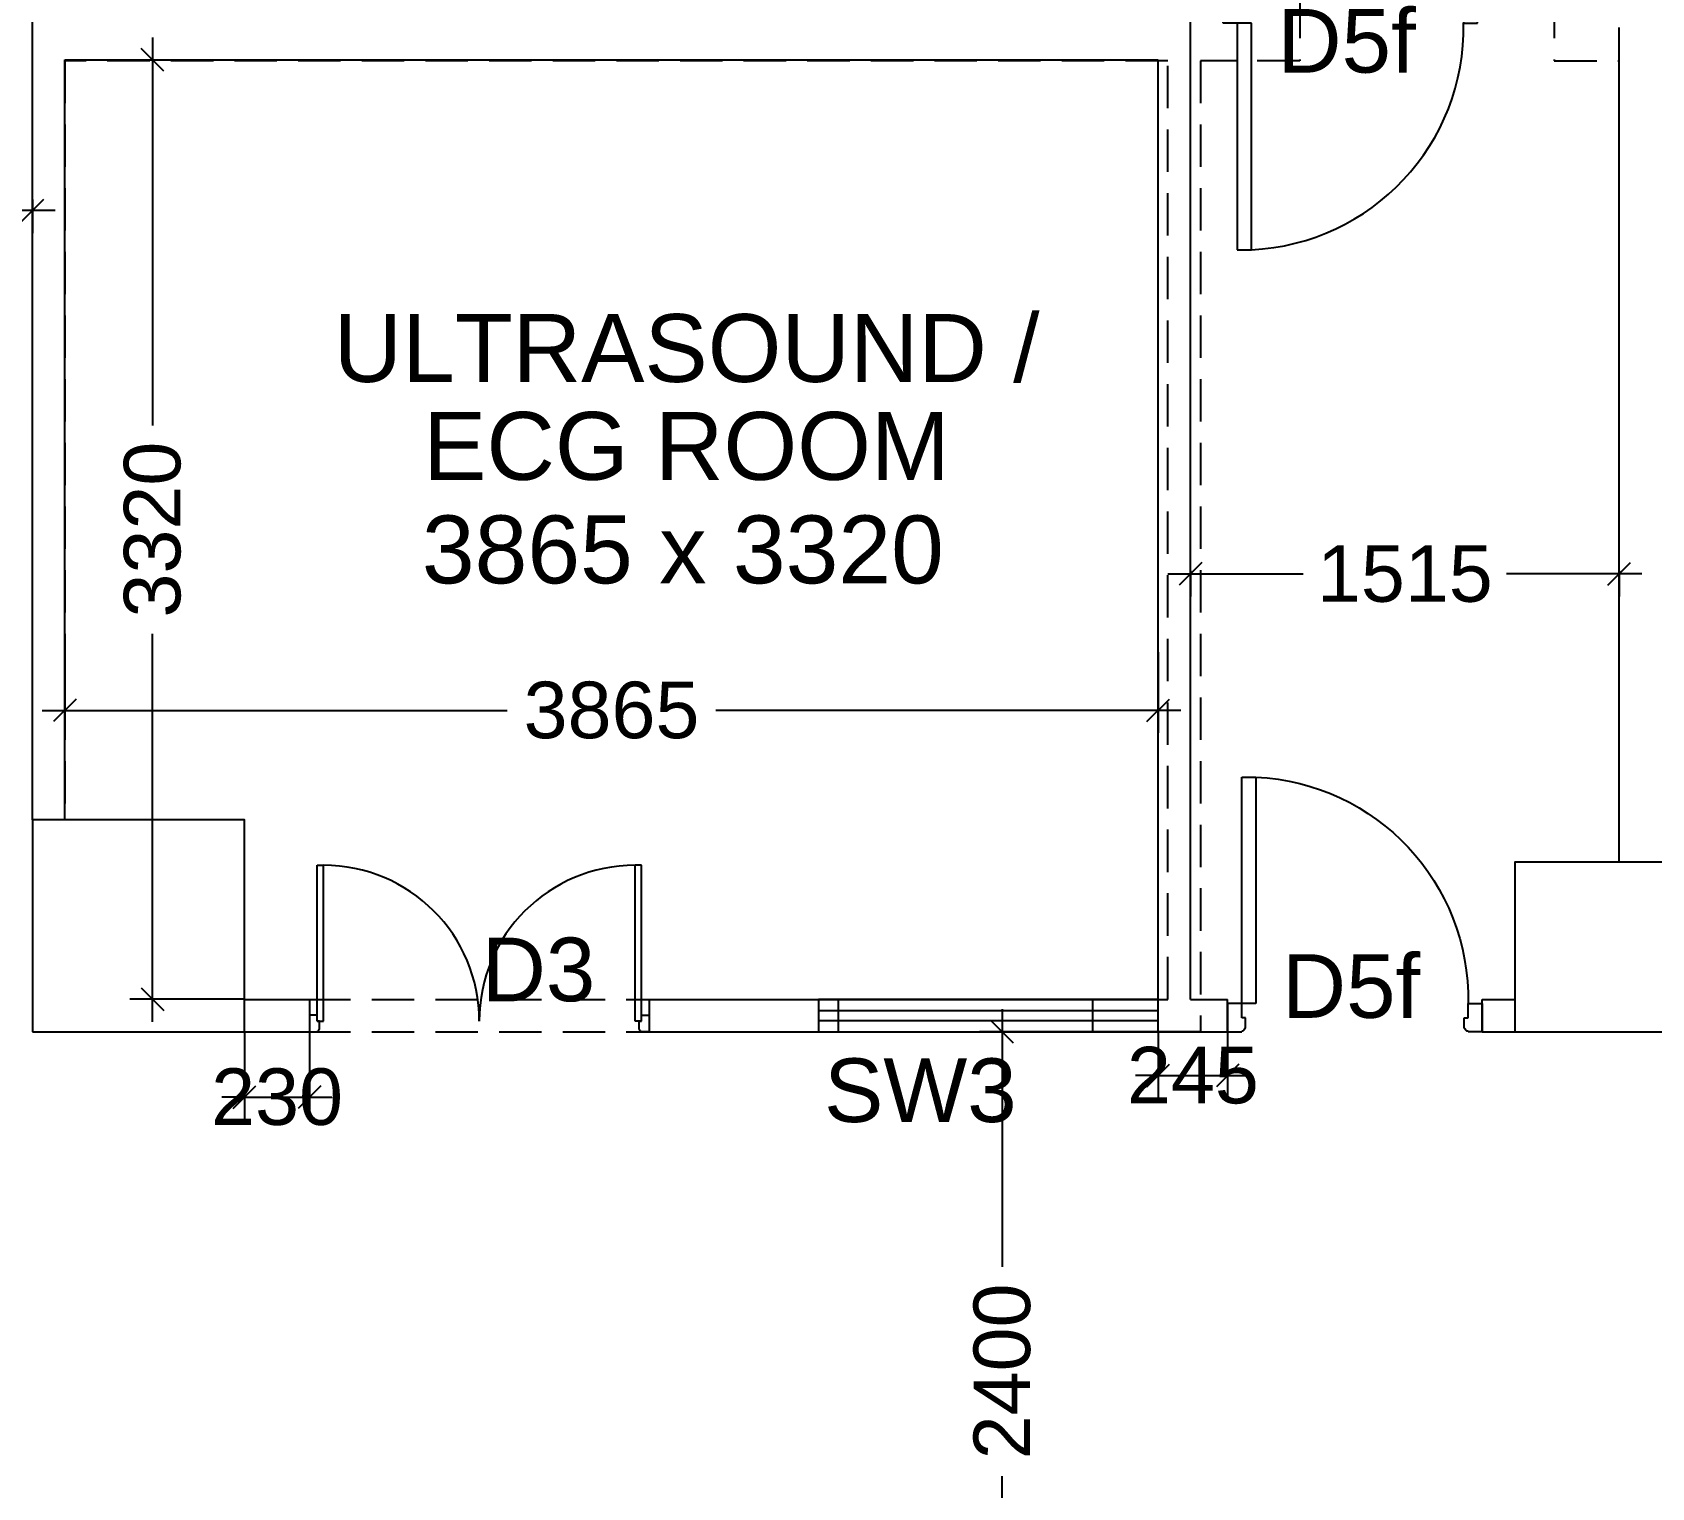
# Model space of a CAD drawing. Extents: x 6345096 to 6738923, y -6490958 to -6305885.
# Drawn here: x 6641049 to 6646774, y -6346691 to -6341547 of the extents above; entities that cross this region are included whole.
import ezdxf
from ezdxf.enums import TextEntityAlignment as Align

# ---------------------------------------------------------------- set-up
doc = ezdxf.new("R2010")
doc.units = 0
doc.header["$LTSCALE"] = 600
doc.header["$MEASUREMENT"] = 0
doc.header["$PDMODE"] = 35
doc.linetypes.add('HIDDEN', pattern=[0.375, 0.25, -0.125])
doc.layers.get('0').update_dxf_attribs({"linetype": 'CONTINUOUS'})
doc.layers.get('Defpoints').update_dxf_attribs({"linetype": 'CONTINUOUS'})
for name, color, linetype in [('8', 8, 'CONTINUOUS'), ('DOOR', 32, 'CONTINUOUS'), ('HS', 251, 'CONTINUOUS'), ('joinery', 7, 'CONTINUOUS'), ('LA-column', 3, 'CONTINUOUS'), ('Room Dim', 1, 'CONTINUOUS'), ('TEXT', 6, 'CONTINUOUS'), ('Walls', 7, 'CONTINUOUS'), ('WIN', 151, 'CONTINUOUS'), ('Working Dim', 5, 'CONTINUOUS')]:
    doc.layers.add(name, color=color, linetype=linetype)
doc.styles.add('ari', font='arial.ttf')
doc.styles.add('ARIAL', font='arial.ttf')
doc.dimstyles.new('int. dim', dxfattribs={"dimtxt": 200, "dimasz": 80, "dimexe": 80, "dimexo": 0, "dimgap": 70, "dimtad": 0, "dimdec": 0, "dimzin": 12, "dimdsep": 46, "dimtxsty": 'ari', "dimblk": 'OBLIQUE', "dimcen": 2, "dimdle": 80, "dimclrd": 256, "dimclre": 256, "dimclrt": 6, "dimadec": 0, "dimazin": 0, "dimtfac": 1, "dimtdec": 0, "dimtix": 1, "dimtmove": 2, "dimatfit": 3, "dimfxl": 1, "dimtolj": 1, "dimtzin": 0, "dimlwd": -1, "dimlwe": -1, "dimarcsym": 0})

# ---------------------------------------------------------------- blocks, each defined once
blk = doc.blocks.new('1000')
at = {"layer": 'DOOR'}
for p, q in [((0, -100), (0, 0)), ((0, 0), (49.7, 0)), ((49.7, 0), (49.7, -2.2)), ((63.2, -49.5), (49.7, -49.5)), ((49.7, -49.5), (49.7, -100)), ((63.2, -13.5), (61, -13.5)), ((63.2, -13.5), (63.2, -49.5)), ((836.8, -13.5), (836.8, -49.5)), ((836.8, -13.5), (839, -13.5)), ((836.8, -49.5), (850.3, -49.5)), ((850.3, 0), (850.3, -2.2)), ((900, 0), (850.3, 0)), ((850.3, -49.5), (850.3, -100)), ((900, -100), (900, 0)), ((49.7, -100), (0, -100)), ((49.7, -100), (49.7, -900.6)), ((100.2, -100), (49.7, -100)), ((100.2, -900.6), (100.2, -100)), ((850.3, -100), (900, -100)), ((49.7, -900.6), (100.2, -900.6))]:
    blk.add_line(p, q, dxfattribs=at)
for centre, major_axis, start_param, end_param in [((49.7, -13.5), (-7.95, 7.95), 3.926991, 5.497787), ((850.3, -13.5), (7.95, 7.95), 0.785398, 2.356194)]:
    blk.add_ellipse(centre, major_axis=major_axis, ratio=1, start_param=start_param, end_param=end_param, dxfattribs=at)
at = {"layer": 'DOOR', "color": 145}
blk.add_ellipse((64.3, -115.3), major_axis=(-519.7, 589.8), ratio=1, start_param=2.464943, end_param=4.009476, dxfattribs=at)
blk = doc.blocks.new('_Oblique')
at = {"color": 0, "linetype": 'ByBlock', "lineweight": -2}
blk.add_line((-0.5, -0.5), (0.5, 0.5), dxfattribs=at)
blk = doc.blocks.new('*D994')
at = {"layer": 'Defpoints', "color": 0, "transparency": 16777216}
for p in [(6641164.5, -6343738.3, 5.1), (6645029.4, -6343738.3, 5.1), (6645029.4, -6343943.9)]:
    blk.add_point(p, dxfattribs=at)
at = {"layer": 'Working Dim', "transparency": 16777216}
for p, q in [((6641164.5, -6343738.3), (6641164.5, -6344023.9)), ((6645029.4, -6343738.3), (6645029.4, -6344023.9)), ((6641084.5, -6343943.9), (6642727.7, -6343943.9)), ((6645109.4, -6343943.9), (6643466.3, -6343943.9))]:
    blk.add_line(p, q, dxfattribs=at)
at = {"layer": 'Working Dim', "transparency": 16777216, "xscale": 80, "yscale": 80, "zscale": 80, "rotation": 180}
blk.add_blockref('_Oblique', (6641164.5, -6343943.9), dxfattribs=at)
at = {"layer": 'Working Dim', "transparency": 16777216, "xscale": 80, "yscale": 80, "zscale": 80}
blk.add_blockref('_Oblique', (6645029.4, -6343943.9), dxfattribs=at)
at = {"layer": 'Working Dim', "color": 6, "transparency": 16777216, "insert": (6643097, -6343943.9), "char_height": 200, "attachment_point": 5, "style": 'ari'}
blk.add_mtext('\\A1;3865', dxfattribs=at)
blk = doc.blocks.new('*D995')
at = {"layer": 'Defpoints', "color": 0, "transparency": 16777216}
for p in [(6641473.2, -6341645, 5.1), (6641474.1, -6344965), (6641799.5, -6344965, 5.1)]:
    blk.add_point(p, dxfattribs=at)
at = {"layer": 'Working Dim', "transparency": 16777216}
for p, q in [((6641474.1, -6341565), (6641474.1, -6342936.8)), ((6641473.2, -6341645), (6641554.1, -6341645)), ((6641474.1, -6345045), (6641474.1, -6343673.2)), ((6641799.5, -6344965), (6641394.1, -6344965))]:
    blk.add_line(p, q, dxfattribs=at)
at = {"layer": 'Working Dim', "transparency": 16777216, "xscale": 80, "yscale": 80, "zscale": 80}
for p, rotation in [((6641474.1, -6341645), 90), ((6641474.1, -6344965), 270)]:
    blk.add_blockref('_Oblique', p, dxfattribs=dict(at, rotation=rotation))
at = {"layer": 'Working Dim', "color": 6, "transparency": 16777216, "insert": (6641474.1, -6343305), "char_height": 200, "attachment_point": 5, "rotation": 90, "style": 'ari'}
blk.add_mtext('\\A1;3320', dxfattribs=at)
blk = doc.blocks.new('*D1930')
at = {"layer": 'Defpoints', "color": 0, "transparency": 16777216}
for p in [(6644478.4, -6345080.5), (6645029.8, -6345080.5), (6644799.8, -6347480.5)]:
    blk.add_point(p, dxfattribs=at)
at = {"layer": 'Working Dim', "transparency": 16777216}
for p, q in [((6644478.4, -6345000.5), (6644478.4, -6345910.5)), ((6645029.8, -6345080.5), (6644398.4, -6345080.5)), ((6644478.4, -6347560.5), (6644478.4, -6346650.5)), ((6644799.8, -6347480.5), (6644398.4, -6347480.5))]:
    blk.add_line(p, q, dxfattribs=at)
at = {"layer": 'Working Dim', "transparency": 16777216, "xscale": 80, "yscale": 80, "zscale": 80}
for p, rotation in [((6644478.4, -6345080.5), 90), ((6644478.4, -6347480.5), 270)]:
    blk.add_blockref('_Oblique', p, dxfattribs=dict(at, rotation=rotation))
at = {"layer": 'Working Dim', "color": 6, "transparency": 16777216, "insert": (6644478.4, -6346280.5), "char_height": 200, "attachment_point": 5, "rotation": 90, "style": 'ari'}
blk.add_mtext('\\A1;2400', dxfattribs=at)
blk = doc.blocks.new('*D2024')
at = {"layer": 'Defpoints', "color": 0, "transparency": 16777216}
for p in [(6639550, -6342138.4), (6641049.5, -6342138.4), (6641049.5, -6342176.7)]:
    blk.add_point(p, dxfattribs=at)
at = {"layer": 'Working Dim', "transparency": 16777216}
for p, q in [((6639550, -6342138.4), (6639550, -6342256.7)), ((6641049.5, -6342138.4), (6641049.5, -6342256.7)), ((6639470, -6342176.7), (6639940.9, -6342176.7)), ((6641129.5, -6342176.7), (6640658.6, -6342176.7))]:
    blk.add_line(p, q, dxfattribs=at)
at = {"layer": 'Working Dim', "transparency": 16777216, "xscale": 80, "yscale": 80, "zscale": 80, "rotation": 180}
blk.add_blockref('_Oblique', (6639550, -6342176.7), dxfattribs=at)
at = {"layer": 'Working Dim', "transparency": 16777216, "xscale": 80, "yscale": 80, "zscale": 80}
blk.add_blockref('_Oblique', (6641049.5, -6342176.7), dxfattribs=at)
at = {"layer": 'Working Dim', "color": 6, "transparency": 16777216, "insert": (6640299.8, -6342176.7), "char_height": 200, "attachment_point": 5, "style": 'ari'}
blk.add_mtext('\\A1;1500', dxfattribs=at)
blk = doc.blocks.new('Z$W@#1275')
at = {"layer": 'DOOR'}
for p, q in [((73.1, 1500), (0, 1500)), ((0, 1500), (0, 1467.1)), ((0, 1467.1), (1.8, 1467.1)), ((11, 1456.1), (11, 1458)), ((11, 1456.1), (47.5, 1456.1)), ((47.5, 1467.1), (736.4, 1467.1)), ((47.5, 1467.1), (47.5, 1438.9)), ((47.5, 1456.1), (47.5, 1467.1)), ((47.5, 1467.1), (73.1, 1467.1)), ((47.5, 1438.9), (736.4, 1438.9)), ((73.1, 1467.1), (73.1, 1500)), ((736.4, 1467.1), (736.4, 1438.9)), ((0, 32.9), (1.8, 32.9)), ((0, 0), (0, 32.9)), ((73.1, 0), (0, 0)), ((11, 43.8), (11, 42)), ((11, 43.8), (47.5, 43.8)), ((47.5, 61.1), (736.4, 61.1)), ((47.5, 32.9), (47.5, 61.1)), ((47.5, 43.8), (47.5, 32.9)), ((47.5, 32.9), (736.4, 32.9)), ((47.5, 32.9), (73.1, 32.9)), ((73.1, 32.9), (73.1, 0)), ((736.4, 32.9), (736.4, 61.1))]:
    blk.add_line(p, q, dxfattribs=at)
for centre, start, end in [((11, 1467.1), 180, 270), ((11, 32.9), 90, 180)]:
    blk.add_arc(centre, 9.13, start, end, dxfattribs=at)
at = {"layer": 'DOOR', "color": 145}
for centre, start, end in [((47.5, 1438.9), 270, 0), ((47.5, 61.1), 0, 90)]:
    blk.add_arc(centre, 688.9, start, end, dxfattribs=at)
blk = doc.blocks.new('*D2063')
at = {"layer": 'Defpoints', "color": 0, "transparency": 16777216}
for p in [(6641799.5, -6345080.5), (6642029.5, -6345080.5, 4.6), (6642029.5, -6345310.8)]:
    blk.add_point(p, dxfattribs=at)
at = {"layer": 'Working Dim', "transparency": 16777216}
for p, q in [((6641799.5, -6345080.5), (6641799.5, -6345390.8)), ((6642029.5, -6345080.5), (6642029.5, -6345390.8)), ((6641799.5, -6345310.8), (6641719.5, -6345310.8)), ((6641799.5, -6345310.8), (6642029.5, -6345310.8)), ((6642029.5, -6345310.8), (6642109.5, -6345310.8))]:
    blk.add_line(p, q, dxfattribs=at)
at = {"layer": 'Working Dim', "transparency": 16777216, "xscale": 80, "yscale": 80, "zscale": 80}
blk.add_blockref('_Oblique', (6641799.5, -6345310.8), dxfattribs=at)
at = {"layer": 'Working Dim', "transparency": 16777216, "xscale": 80, "yscale": 80, "zscale": 80, "rotation": 180}
blk.add_blockref('_Oblique', (6642029.5, -6345310.8), dxfattribs=at)
at = {"layer": 'Working Dim', "color": 6, "transparency": 16777216, "insert": (6641914.5, -6345310.8), "char_height": 200, "attachment_point": 5, "style": 'ari'}
blk.add_mtext('\\A1;230', dxfattribs=at)
blk = doc.blocks.new('*D2064')
at = {"layer": 'Defpoints', "color": 0, "transparency": 16777216}
for p in [(6645144.4, -6343450.9), (6646659.5, -6343450.9), (6646659.5, -6343461.5)]:
    blk.add_point(p, dxfattribs=at)
at = {"layer": 'Working Dim', "transparency": 16777216}
for p, q in [((6645064.4, -6343461.5), (6645542, -6343461.5)), ((6645144.4, -6343450.9), (6645144.4, -6343541.5)), ((6646739.5, -6343461.5), (6646261.9, -6343461.5)), ((6646659.5, -6343450.9), (6646659.5, -6343541.5))]:
    blk.add_line(p, q, dxfattribs=at)
at = {"layer": 'Working Dim', "transparency": 16777216, "xscale": 80, "yscale": 80, "zscale": 80, "rotation": 180}
blk.add_blockref('_Oblique', (6645144.4, -6343461.5), dxfattribs=at)
at = {"layer": 'Working Dim', "transparency": 16777216, "xscale": 80, "yscale": 80, "zscale": 80}
blk.add_blockref('_Oblique', (6646659.5, -6343461.5), dxfattribs=at)
at = {"layer": 'Working Dim', "color": 6, "transparency": 16777216, "insert": (6645902, -6343461.5), "char_height": 200, "attachment_point": 5, "style": 'ari'}
blk.add_mtext('\\A1;1515', dxfattribs=at)
blk = doc.blocks.new('A$C2CD672AE')
at = {"layer": 'Walls', "color": 8, "linetype": 'HIDDEN'}
for p, q in [((116111, 115005.9), (116111, 114775.9)), ((116111, 114775.9), (116340.8, 114775.9)), ((116340.8, 111943.4), (116340.8, 114775.9)), ((111480, 111458.4), (113580, 111458.3)), ((113165, 111458.3), (113165, 111458.3)), ((113580, 111343.3), (113580, 111458.3)), ((111480, 111343.4), (113580, 111343.3))]:
    blk.add_line(p, q, dxfattribs=at)
at = {"layer": 'Walls', "color": 8, "linetype": 'HIDDEN', "elevation": 20.4}
blk.add_lwpolyline([(113129.2, 118888.3), (113589.2, 118888.3), (113589.2, 115005.9), (115211, 115005.9), (115211, 114775.9), (114859.9, 114775.9), (114860, 111343.3), (114480, 111343.3), (114480, 111458.3), (114745, 111458.3), (114744.9, 114775.9), (110845, 114775.9), (110845, 112093.4), (110730, 112093.4), (110730, 115570.8), (110845, 115570.8), (110845, 115006), (113347.3, 115005.9), (113359.2, 115005.8), (113359.5, 118658.3), (113129.2, 118658.3), (113129.2, 118888.3)], dxfattribs=at)
blk = doc.blocks.new('*D2599')
at = {"layer": 'Defpoints', "color": 0, "transparency": 16777216}
for p in [(6645029.8, -6345080.5, -12.8), (6645275.5, -6345080.5, -12.8), (6645275.5, -6345234.7)]:
    blk.add_point(p, dxfattribs=at)
at = {"layer": 'Working Dim', "transparency": 16777216}
for p, q in [((6645029.8, -6345080.5), (6645029.8, -6345314.7)), ((6645275.5, -6345080.5), (6645275.5, -6345314.7)), ((6645029.8, -6345234.7), (6644949.8, -6345234.7)), ((6645029.8, -6345234.7), (6645275.5, -6345234.7)), ((6645275.5, -6345234.7), (6645355.5, -6345234.7))]:
    blk.add_line(p, q, dxfattribs=at)
at = {"layer": 'Working Dim', "transparency": 16777216, "xscale": 80, "yscale": 80, "zscale": 80}
blk.add_blockref('_Oblique', (6645029.8, -6345234.7), dxfattribs=at)
at = {"layer": 'Working Dim', "transparency": 16777216, "xscale": 80, "yscale": 80, "zscale": 80, "rotation": 180}
blk.add_blockref('_Oblique', (6645275.5, -6345234.7), dxfattribs=at)
at = {"layer": 'Working Dim', "color": 6, "transparency": 16777216, "insert": (6645152.6, -6345234.7), "char_height": 200, "attachment_point": 5, "style": 'ari'}
blk.add_mtext('\\A1;245', dxfattribs=at)

msp = doc.modelspace()

# ---------------------------------------------------------------- linework, layer by layer
at = {"layer": 'LA-column', "color": 2}
for points, elevation in [([(6641049.354, -6345080.507), (6641799.354, -6345080.507), (6641799.354, -6344330.507), (6641049.354, -6344330.507)], 1.031), ([(6646290.762, -6345080.477), (6646890.762, -6345080.477), (6646890.762, -6344480.477), (6646290.762, -6344480.477)], 11176.851)]:
    msp.add_lwpolyline(points, close=True, dxfattribs=dict(at, elevation=elevation))
at = {"layer": 'Walls', "linetype": 'Continuous'}
for p, q in [((6641049.536, -6344330.478, -12.768), (6641049.536, -6341414.995, -12.768)), ((6645144.439, -6341644.987, -12.768), (6645144.439, -6341414.991, -12.768)), ((6646659.472, -6344480.409, -12.768), (6646659.472, -6341529.994, -12.768)), ((6641164.536, -6344330.499, -12.768), (6641164.536, -6341644.974, -12.768)), ((6641164.536, -6341644.974, -12.768), (6645029.445, -6341644.986, -12.768)), ((6645029.445, -6344965.492, -12.768), (6645029.445, -6341644.986, -12.768)), ((6645144.439, -6344965.493, -12.768), (6645144.439, -6341644.987, -12.768)), ((6641799.532, -6344965.478, -12.768), (6642029.537, -6344965.478, -12.768)), ((6642029.537, -6344965.429, -10.486), (6642029.537, -6345080.429, -10.486)), ((6643229.537, -6344965.429, -10.486), (6643229.537, -6345080.429, -10.486)), ((6643229.537, -6344965.484, -12.768), (6645029.445, -6344965.492, -12.768)), ((6645144.439, -6344965.493, -12.768), (6645275.467, -6344965.494, -12.768)), ((6645275.467, -6345080.494, -12.768), (6645275.467, -6344965.491, -12.768)), ((6646175.472, -6344965.491, -12.768), (6646175.472, -6344965.491, -12.768)), ((6646175.472, -6345080.491, -12.768), (6646175.472, -6344965.491, -12.768)), ((6646175.472, -6344965.491, -12.768), (6646290.472, -6344965.491, -12.768)), ((6641799.532, -6345080.478, -12.768), (6642029.537, -6345080.478, -12.768)), ((6643229.536, -6345080.484, -12.768), (6645275.467, -6345080.495, -12.768)), ((6646175.472, -6345080.491, -11.419), (6646290.472, -6345080.491, -9.796))]:
    msp.add_line(p, q, dxfattribs=at)
at = {"layer": 'WIN', "linetype": 'Continuous', "elevation": -12.768}
for points in [[(6643829.036, -6344965.495), (6643829.036, -6345080.485), (6645029.445, -6345080.485), (6645029.445, -6344965.495)], [(6643829.036, -6345005.495), (6643829.036, -6345040.485), (6645029.445, -6345040.485), (6645029.445, -6345005.495)]]:
    msp.add_lwpolyline(points, close=True, dxfattribs=at)

# ---------------------------------------------------------------- block references
at = {"layer": 'DOOR', "linetype": 'Continuous', "rotation": 1.280660469377369e-05}
msp.add_blockref('1000', (6645259.439, -6341414.989, -12.768), dxfattribs=at)
at = {"layer": 'DOOR', "linetype": 'Continuous', "xscale": -1, "rotation": 179.9999871933954}
msp.add_blockref('1000', (6645275.467, -6345080.494, -12.768), dxfattribs=at)
at = {"layer": 'DOOR', "xscale": 0.8000117540359497, "yscale": 0.8000117540359497, "zscale": 0.8000117540359497, "rotation": 90}
msp.add_blockref('Z$W@#1275', (6643229.537, -6345080.429, -8.203), dxfattribs=at)
at = {"layer": 'HS'}
msp.add_blockref('A$C2CD672AE', (6530319.294, -6456423.902, 8.17), dxfattribs=at)

# ---------------------------------------------------------------- texts
at = {"layer": '8', "color": 6, "style": 'ari'}
for s, p in [('D5f', (6645695.825, -6341689.649, -20.182)), ('D3', (6642838.753, -6344972.243, -8.203)), ('D5f', (6645711.853, -6345030.834, -20.182))]:
    msp.add_text(s, height=225, dxfattribs=at).set_placement(p, align=Align.CENTER)
at = {"layer": 'joinery', "style": 'ari'}
msp.add_text('SW3', height=225, dxfattribs=at).set_placement((6644188.963, -6345399.21, -9.92), align=Align.CENTER)
at = {"layer": 'Room Dim', "style": 'ARIAL'}
msp.add_text('3865 x 3320', height=240, dxfattribs=at).set_placement((6643349.265, -6343495.059, -13.334), align=Align.CENTER)
at = {"layer": 'TEXT', "color": 7, "style": 'ARIAL'}
for s, p in [('ULTRASOUND /', (6643362.316, -6342783.15, -13.334)), ('ECG ROOM', (6643362.316, -6343129.15, -13.334))]:
    msp.add_text(s, height=240, dxfattribs=at).set_placement(p, align=Align.CENTER)

# ---------------------------------------------------------------- dimensions: what is measured, and where the dimension line sits
at = {"layer": 'Working Dim', "color": 6}
for base, p1, p2, picture, middle in [((6641474.114, -6344964.978, -12.768), (6641473.184, -6341644.975, -7.637), (6641799.536, -6344964.978, -7.637), '*D995', (6641474.114, -6343304.976, -12.768)), ((6644478.379, -6345080.492, -12.768), (6644799.799, -6347480.524, -12.768), (6645029.81, -6345080.492, -12.768), '*D1930', (6644478.379, -6346280.508, -12.768))]:
    dim = msp.add_linear_dim(base=base, p1=p1, p2=p2, angle=90, dimstyle='int. dim', override={"dimtxt": 200, "dimarcsym": 1}, dxfattribs=at)
    dim.commit()
    dim.dimension.update_dxf_attribs({"geometry": picture, "text_midpoint": middle})
for base, p1, p2, picture, middle in [((6641049.536, -6342176.712, -12.768), (6639549.973, -6342138.45, -12.768), (6641049.536, -6342138.45, -12.768), '*D2024', (6640299.755, -6342176.712, -12.768)), ((6646659.472, -6343461.538, -12.768), (6645144.439, -6343450.875, -12.768), (6646659.472, -6343450.875, -12.768), '*D2064', (6645901.956, -6343461.538, -12.768)), ((6642029.537, -6345310.842, -12.768), (6641799.532, -6345080.478, -12.768), (6642029.537, -6345080.479, -8.203), '*D2063', (6641914.534, -6345310.842, -12.768))]:
    dim = msp.add_linear_dim(base=base, p1=p1, p2=p2, dimstyle='int. dim', override={"dimtxt": 200, "dimarcsym": 1}, dxfattribs=at)
    dim.commit()
    dim.dimension.update_dxf_attribs({"geometry": picture, "text_midpoint": middle})
dim = msp.add_aligned_dim(p1=(6641164.536, -6343738.344, -7.637), p2=(6645029.445, -6343738.344, -7.637), distance=-205.561, dimstyle='int. dim', override={"dimtxt": 200, "dimarcsym": 1}, dxfattribs=at)
dim.commit()
dim.dimension.update_dxf_attribs({"geometry": '*D994', "text_midpoint": (6643096.991, -6343943.905, -12.768)})
at = {"layer": 'Working Dim'}
dim = msp.add_linear_dim(base=(6645275.467, -6345234.71), p1=(6645029.81, -6345080.492, -12.768), p2=(6645275.467, -6345080.492, -12.768), text='245', dimstyle='int. dim', dxfattribs=at)
dim.commit()
dim.dimension.update_dxf_attribs({"geometry": '*D2599', "text_midpoint": (6645152.639, -6345234.71)})

doc.saveas('drawing.dxf')
